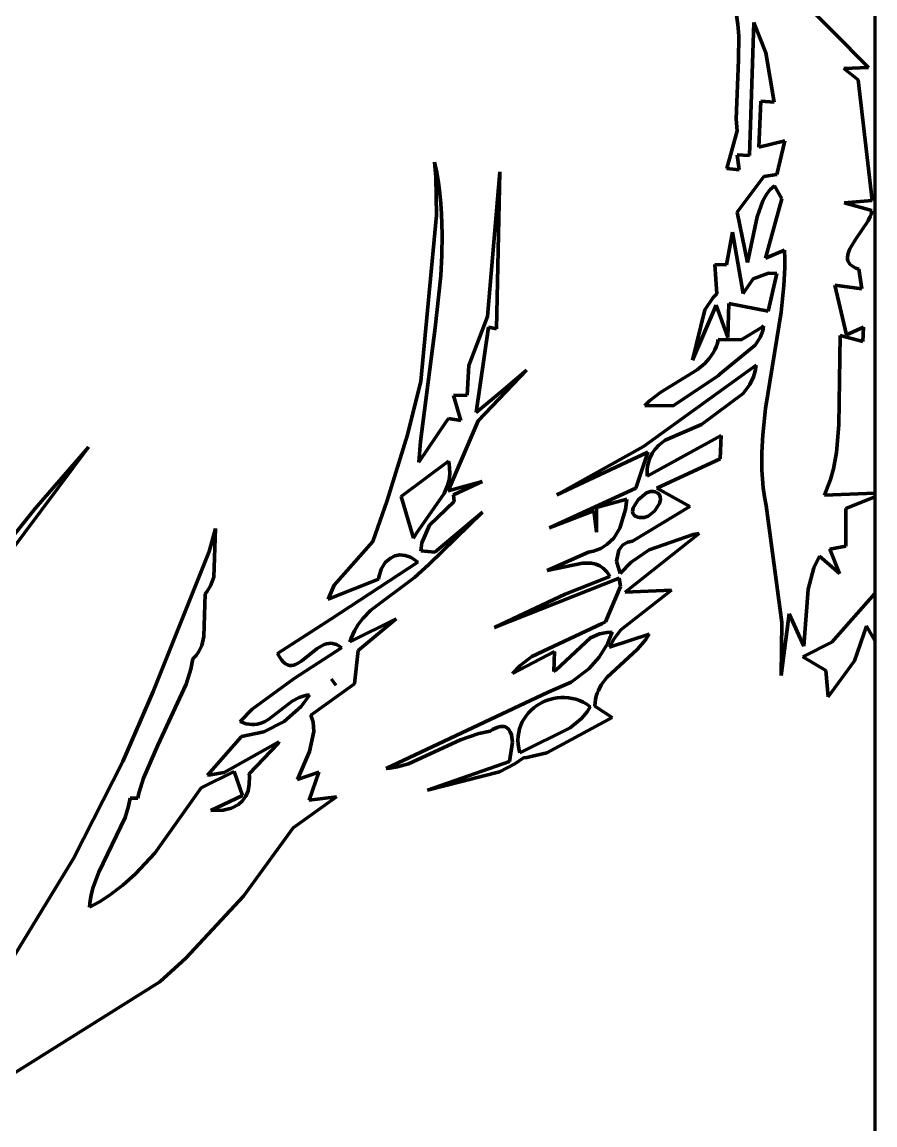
# Model space of a CAD drawing. Header units: millimetres. Extents: x 0 to 11, y 0 to 14.1.
# Drawn here: x 9.872 to 10.958, y 5.494 to 6.899 of the extents above; entities that cross this region are included whole.
import ezdxf

# ---------------------------------------------------------------- set-up
doc = ezdxf.new("R2010")
doc.units = ezdxf.units.MM
doc.layers.add('color#010101ff', color=7, linetype='CONTINUOUS', lineweight=100)
doc.layers.add('color#fefefeff', color=7, linetype='CONTINUOUS', lineweight=100)

msp = doc.modelspace()

# ---------------------------------------------------------------- linework, layer by layer
at = {"layer": 'color#010101ff'}
for p, q in [((10.8478, 6.9446), (10.9502, 6.8412)), ((10.7837, 6.8962), (10.7816, 6.9108)), ((10.7847, 6.8814), (10.7837, 6.8962)), ((10.8041, 6.8987), (10.7985, 6.7291)), ((10.8195, 6.8598), (10.8041, 6.8987)), ((10.7845, 6.851), (10.7847, 6.8814)), ((10.83, 6.7969), (10.8195, 6.8598)), ((10.7817, 6.7752), (10.7845, 6.851)), ((10.9502, 6.8412), (10.9186, 6.8399)), ((10.9186, 6.8399), (10.937, 6.8256)), ((10.937, 6.8256), (10.955, 6.6717)), ((10.8103, 6.7398), (10.8128, 6.7984)), ((10.8128, 6.7984), (10.83, 6.7969)), ((10.7826, 6.7606), (10.7817, 6.7752)), ((10.7697, 6.7124), (10.7826, 6.7606)), ((10.8435, 6.7479), (10.8103, 6.7398)), ((10.8333, 6.7048), (10.8435, 6.7479)), ((10.3972, 6.7207), (10.3999, 6.7075)), ((10.3987, 6.7013), (10.3972, 6.7207)), ((10.7985, 6.7291), (10.7828, 6.7298)), ((10.7828, 6.7298), (10.7852, 6.711)), ((10.3999, 6.7075), (10.4021, 6.6943)), ((10.4647, 6.524), (10.4802, 6.7083)), ((10.4802, 6.7083), (10.4759, 6.5081)), ((10.7852, 6.711), (10.7697, 6.7124)), ((10.8167, 6.7023), (10.8333, 6.7048)), ((10.3997, 6.653), (10.3987, 6.7013)), ((10.4021, 6.6943), (10.4038, 6.6812)), ((10.7828, 6.657), (10.8167, 6.7023)), ((10.8302, 6.6903), (10.8249, 6.6857)), ((10.8397, 6.6738), (10.8302, 6.6903)), ((10.4038, 6.6812), (10.4051, 6.668)), ((10.8206, 6.6804), (10.8153, 6.6715)), ((10.8249, 6.6857), (10.8206, 6.6804)), ((10.4051, 6.668), (10.4061, 6.6548)), ((10.8153, 6.6715), (10.8083, 6.6509)), ((10.8187, 6.5982), (10.8397, 6.6738)), ((10.955, 6.6717), (10.9191, 6.669)), ((10.9191, 6.669), (10.9544, 6.659)), ((10.3795, 6.4415), (10.3997, 6.653)), ((10.4061, 6.6548), (10.4066, 6.6417)), ((10.7959, 6.5927), (10.7828, 6.657)), ((10.8083, 6.6509), (10.7959, 6.5927)), ((10.9524, 6.6514), (10.9496, 6.6459)), ((10.9534, 6.654), (10.9524, 6.6514)), ((10.9541, 6.6566), (10.9534, 6.654)), ((10.9544, 6.659), (10.9541, 6.6566)), ((10.4066, 6.6417), (10.4069, 6.6285)), ((10.9496, 6.6459), (10.9335, 6.622)), ((10.4069, 6.6285), (10.4064, 6.6021)), ((10.7691, 6.5898), (10.7768, 6.6315)), ((10.7768, 6.6315), (10.7903, 6.5531)), ((10.9335, 6.622), (10.9265, 6.6102)), ((10.8432, 6.6085), (10.8187, 6.5982)), ((10.8435, 6.5972), (10.8432, 6.6085)), ((10.9265, 6.6102), (10.9242, 6.6047)), ((10.4064, 6.6021), (10.405, 6.5757)), ((10.8434, 6.5859), (10.8435, 6.5972)), ((10.9236, 6.6021), (10.9233, 6.5996)), ((10.9233, 6.5996), (10.9234, 6.5972)), ((10.9234, 6.5972), (10.9239, 6.5949)), ((10.9242, 6.6047), (10.9236, 6.6021)), ((10.9239, 6.5949), (10.9249, 6.5927)), ((10.9249, 6.5927), (10.9263, 6.5907)), ((10.7568, 6.5527), (10.7545, 6.5901)), ((10.7545, 6.5901), (10.7691, 6.5898)), ((10.803, 6.5718), (10.8229, 6.5791)), ((10.8334, 6.5788), (10.8224, 6.5309)), ((10.8229, 6.5791), (10.8334, 6.5788)), ((10.8423, 6.5633), (10.8434, 6.5859)), ((10.9263, 6.5907), (10.9283, 6.5888)), ((10.9283, 6.5888), (10.9309, 6.5871)), ((10.9309, 6.5871), (10.9341, 6.5856)), ((10.9341, 6.5856), (10.9379, 6.5843)), ((10.9379, 6.5843), (10.9416, 6.5593)), ((10.405, 6.5757), (10.3979, 6.5097)), ((10.7903, 6.5531), (10.803, 6.5718)), ((10.8388, 6.5296), (10.8423, 6.5633)), ((10.9416, 6.5593), (10.9071, 6.5638)), ((10.9071, 6.5638), (10.922, 6.5008)), ((10.7522, 6.5481), (10.7568, 6.5527)), ((10.7561, 6.5386), (10.726, 6.4683)), ((10.7414, 6.5326), (10.7522, 6.5481)), ((10.771, 6.4972), (10.7561, 6.5386)), ((10.772, 6.5404), (10.771, 6.4972)), ((10.8224, 6.5309), (10.772, 6.5404)), ((10.4407, 6.4614), (10.4647, 6.524)), ((10.726, 6.4683), (10.7414, 6.5326)), ((10.8189, 6.4066), (10.8388, 6.5296)), ((10.3979, 6.5097), (10.3791, 6.3647)), ((10.466, 6.5104), (10.4503, 6.4016)), ((10.4759, 6.5081), (10.466, 6.5104)), ((10.788, 6.4942), (10.8147, 6.5104)), ((10.8147, 6.5104), (10.8165, 6.5122)), ((10.8165, 6.5122), (10.8153, 6.5058)), ((10.922, 6.5008), (10.9438, 6.5105)), ((10.9438, 6.5105), (10.943, 6.4922)), ((10.7575, 6.4898), (10.7587, 6.4945)), ((10.7587, 6.4945), (10.788, 6.4942)), ((10.812, 6.4972), (10.8055, 6.4873)), ((10.8153, 6.5058), (10.812, 6.4972)), ((10.9141, 6.4998), (10.9123, 6.386)), ((10.943, 6.4922), (10.9141, 6.4998)), ((10.7521, 6.4775), (10.7542, 6.4814)), ((10.7542, 6.4814), (10.756, 6.4855)), ((10.756, 6.4855), (10.7575, 6.4898)), ((10.8055, 6.4873), (10.761, 6.4509)), ((10.7415, 6.4641), (10.7472, 6.4704)), ((10.7472, 6.4704), (10.7498, 6.4739)), ((10.7498, 6.4739), (10.7521, 6.4775)), ((10.4387, 6.4238), (10.4407, 6.4614)), ((10.5143, 6.4554), (10.4529, 6.3912)), ((10.4854, 6.4309), (10.5143, 6.4554)), ((10.6633, 6.3581), (10.8069, 6.4619)), ((10.6854, 6.4277), (10.7316, 6.4558)), ((10.7316, 6.4558), (10.7415, 6.4641)), ((10.761, 6.4509), (10.7588, 6.4488)), ((10.8056, 6.4543), (10.8035, 6.4472)), ((10.8069, 6.4619), (10.8056, 6.4543)), ((10.3625, 6.3731), (10.3795, 6.4415)), ((10.7588, 6.4488), (10.7012, 6.4101)), ((10.7988, 6.4375), (10.7903, 6.426)), ((10.8035, 6.4472), (10.7988, 6.4375)), ((10.4211, 6.4231), (10.4387, 6.4238)), ((10.4305, 6.3915), (10.4211, 6.4231)), ((10.4503, 6.4016), (10.4854, 6.4309)), ((10.6712, 6.4167), (10.6854, 6.4277)), ((10.7903, 6.426), (10.7375, 6.3862)), ((10.6649, 6.4104), (10.6712, 6.4167)), ((10.7012, 6.4101), (10.6649, 6.4104)), ((10.8153, 6.3731), (10.8189, 6.4066)), ((10.3772, 6.3385), (10.4116, 6.3894)), ((10.4116, 6.3894), (10.4148, 6.3941)), ((10.4529, 6.3912), (10.4147, 6.302)), ((10.4148, 6.3941), (10.4305, 6.3915)), ((10.7375, 6.3862), (10.6911, 6.3663)), ((10.9123, 6.386), (10.9094, 6.3508)), ((10.3369, 6.2897), (10.3625, 6.3731)), ((10.6681, 6.3205), (10.7622, 6.3724)), ((10.6911, 6.3663), (10.683, 6.36)), ((10.7622, 6.3724), (10.7609, 6.3425)), ((10.8142, 6.3506), (10.8153, 6.3731)), ((9.9563, 6.3574), (9.6963, 6.0099)), ((9.8883, 6.2791), (9.9563, 6.3574)), ((10.3791, 6.3647), (10.3772, 6.3385)), ((10.5529, 6.2966), (10.6633, 6.3581)), ((10.6784, 6.3551), (10.6744, 6.3496)), ((10.683, 6.36), (10.6784, 6.3551)), ((10.4149, 6.3398), (10.3544, 6.2944)), ((10.4158, 6.3356), (10.4149, 6.3398)), ((10.6688, 6.3509), (10.5529, 6.2966)), ((10.6537, 6.3052), (10.6688, 6.3509)), ((10.6713, 6.3434), (10.6692, 6.3366)), ((10.6744, 6.3496), (10.6713, 6.3434)), ((10.7609, 6.3425), (10.6804, 6.3052)), ((10.8141, 6.3394), (10.8142, 6.3506)), ((10.8144, 6.3281), (10.8141, 6.3394)), ((10.9094, 6.3508), (10.9055, 6.33)), ((10.4163, 6.3315), (10.4158, 6.3356)), ((10.4165, 6.3235), (10.4163, 6.3315)), ((10.6681, 6.3289), (10.668, 6.3248)), ((10.668, 6.3248), (10.6681, 6.3205)), ((10.6685, 6.3329), (10.6681, 6.3289)), ((10.6692, 6.3366), (10.6685, 6.3329)), ((10.815, 6.3169), (10.8144, 6.3281)), ((10.9055, 6.33), (10.9017, 6.3164)), ((10.4137, 6.3088), (10.4156, 6.316)), ((10.4147, 6.302), (10.458, 6.3139)), ((10.4156, 6.316), (10.4165, 6.3235)), ((10.458, 6.3139), (10.4215, 6.2966)), ((10.8161, 6.3056), (10.815, 6.3169)), ((10.9017, 6.3164), (10.8968, 6.303)), ((10.3741, 6.2479), (10.4094, 6.2985)), ((10.4094, 6.2985), (10.4137, 6.3088)), ((10.4215, 6.2966), (10.422, 6.2884)), ((10.5435, 6.2546), (10.6537, 6.3052)), ((10.6674, 6.2991), (10.6564, 6.2902)), ((10.6722, 6.3008), (10.6674, 6.2991)), ((10.6736, 6.301), (10.6722, 6.3008)), ((10.6761, 6.3008), (10.6736, 6.301)), ((10.6782, 6.3004), (10.6761, 6.3008)), ((10.68, 6.2997), (10.6782, 6.3004)), ((10.6815, 6.2989), (10.68, 6.2997)), ((10.6804, 6.3052), (10.7224, 6.2817)), ((10.6837, 6.2967), (10.6815, 6.2989)), ((10.6848, 6.294), (10.6837, 6.2967)), ((10.8176, 6.2943), (10.8161, 6.3056)), ((10.8968, 6.303), (10.8939, 6.2964)), ((10.8939, 6.2964), (10.9583, 6.2987)), ((10.9583, 6.2987), (10.9583, 6.2943)), ((10.3186, 6.2374), (10.3369, 6.2897)), ((10.3544, 6.2944), (10.3703, 6.2414)), ((10.422, 6.2884), (10.3905, 6.2579)), ((10.642, 6.2911), (10.6034, 6.2807)), ((10.6406, 6.2782), (10.642, 6.2911)), ((10.6564, 6.2902), (10.6502, 6.2802)), ((10.6774, 6.2757), (10.6839, 6.2858)), ((10.6839, 6.2858), (10.6851, 6.2909)), ((10.6851, 6.2909), (10.6848, 6.294)), ((10.8196, 6.283), (10.8176, 6.2943)), ((10.8395, 6.1341), (10.8196, 6.283)), ((10.9583, 6.2943), (10.9214, 6.2794)), ((9.7097, 6.0587), (9.8883, 6.2791)), ((10.4581, 6.2746), (10.3898, 6.2078)), ((10.3973, 6.2237), (10.4581, 6.2746)), ((10.6002, 6.2762), (10.5435, 6.2546)), ((10.6035, 6.2492), (10.6002, 6.2762)), ((10.6034, 6.2807), (10.6035, 6.2492)), ((10.6333, 6.2542), (10.6406, 6.2782)), ((10.7224, 6.2817), (10.6494, 6.2377)), ((10.6502, 6.2802), (10.6494, 6.2756)), ((10.6494, 6.2756), (10.6499, 6.2728)), ((10.6499, 6.2728), (10.6515, 6.2706)), ((10.6515, 6.2706), (10.6527, 6.2696)), ((10.6527, 6.2696), (10.6542, 6.2689)), ((10.6542, 6.2689), (10.6561, 6.2683)), ((10.6561, 6.2683), (10.6582, 6.2679)), ((10.6582, 6.2679), (10.6608, 6.2677)), ((10.6608, 6.2677), (10.6642, 6.2677)), ((10.6642, 6.2677), (10.6694, 6.2695)), ((10.6694, 6.2695), (10.6774, 6.2757)), ((10.9214, 6.2794), (10.9213, 6.2313)), ((10.11, 6.2243), (10.118, 6.2539)), ((10.118, 6.2539), (10.116, 6.1916)), ((10.3905, 6.2579), (10.3808, 6.2356)), ((10.6254, 6.2415), (10.6333, 6.2542)), ((10.3703, 6.2414), (10.3741, 6.2479)), ((10.6168, 6.2333), (10.6254, 6.2415)), ((10.7344, 6.2476), (10.6401, 6.1729)), ((10.6705, 6.2267), (10.7266, 6.2462)), ((10.7266, 6.2462), (10.7344, 6.2476)), ((10.2694, 6.1818), (10.3186, 6.2374)), ((10.3808, 6.2356), (10.3795, 6.2252)), ((10.5999, 6.225), (10.609, 6.2284)), ((10.609, 6.2284), (10.6168, 6.2333)), ((10.6318, 6.2264), (10.6292, 6.2124)), ((10.637, 6.2331), (10.6318, 6.2264)), ((10.6433, 6.2366), (10.637, 6.2331)), ((10.6494, 6.2377), (10.6433, 6.2366)), ((10.6478, 6.211), (10.6705, 6.2267)), ((10.9213, 6.2313), (10.901, 6.2274)), ((10.901, 6.2274), (10.9133, 6.1966)), ((10.0385, 6.0463), (10.11, 6.2243)), ((10.3409, 6.2162), (10.3343, 6.2103)), ((10.3466, 6.2189), (10.3409, 6.2162)), ((10.3529, 6.2201), (10.3466, 6.2189)), ((10.3596, 6.2195), (10.3529, 6.2201)), ((10.3665, 6.2171), (10.3596, 6.2195)), ((10.3713, 6.2144), (10.3665, 6.2171)), ((10.376, 6.2108), (10.3713, 6.2144)), ((10.3795, 6.2252), (10.3973, 6.2237)), ((10.5408, 6.2001), (10.5932, 6.2235)), ((10.5932, 6.2235), (10.5999, 6.225)), ((10.6292, 6.2124), (10.6338, 6.1966)), ((10.8875, 6.2184), (10.8803, 6.2035)), ((10.9133, 6.1966), (10.8875, 6.2184)), ((10.2648, 6.1382), (10.376, 6.2108)), ((10.3293, 6.2021), (10.3261, 6.192)), ((10.3343, 6.2103), (10.3293, 6.2021)), ((10.3898, 6.2078), (10.3715, 6.1915)), ((10.5856, 6.2095), (10.5408, 6.2001)), ((10.5972, 6.2095), (10.5856, 6.2095)), ((10.6027, 6.2083), (10.5972, 6.2095)), ((10.6078, 6.2061), (10.6027, 6.2083)), ((10.6125, 6.2029), (10.6078, 6.2061)), ((10.6147, 6.2008), (10.6125, 6.2029)), ((10.6167, 6.1984), (10.6147, 6.2008)), ((10.6187, 6.1957), (10.6167, 6.1984)), ((10.6338, 6.1966), (10.6478, 6.211)), ((10.8803, 6.2035), (10.8732, 6.1764)), ((10.116, 6.1916), (10.1117, 6.1807)), ((10.3256, 6.1891), (10.2617, 6.1638)), ((10.3715, 6.1915), (10.3159, 6.1498)), ((10.3261, 6.192), (10.3256, 6.1891)), ((10.6323, 6.1904), (10.4735, 6.1277)), ((10.5636, 6.17), (10.6205, 6.1926)), ((10.6205, 6.1926), (10.6187, 6.1957)), ((10.6339, 6.1799), (10.6323, 6.1904)), ((10.1048, 6.1705), (10.103, 6.1162)), ((10.1068, 6.173), (10.1048, 6.1705)), ((10.1117, 6.1807), (10.1068, 6.173)), ((10.2617, 6.1638), (10.2694, 6.1818)), ((10.4735, 6.1277), (10.5636, 6.17)), ((10.6148, 6.1349), (10.6339, 6.1799)), ((10.6991, 6.1753), (10.6345, 6.1248)), ((10.6401, 6.1729), (10.6991, 6.1753)), ((10.8732, 6.1764), (10.8679, 6.1037)), ((10.9035, 6.1088), (10.9583, 6.1708)), ((10.9583, 6.1708), (10.9583, 6.1113)), ((10.3159, 6.1498), (10.3059, 6.1393)), ((10.849, 6.145), (10.8387, 6.0664)), ((10.8679, 6.1037), (10.849, 6.145)), ((10.1972, 6.0947), (10.2648, 6.1382)), ((10.2893, 6.1094), (10.3483, 6.1387)), ((10.3, 6.1317), (10.295, 6.1233)), ((10.3483, 6.1387), (10.2997, 6.0982)), ((10.3059, 6.1393), (10.3, 6.1317)), ((10.521, 6.0908), (10.6106, 6.1329)), ((10.6106, 6.1329), (10.6148, 6.1349)), ((10.8387, 6.0664), (10.8395, 6.1341)), ((10.9474, 6.1293), (10.9323, 6.0853)), ((10.9583, 6.1113), (10.9474, 6.1293)), ((10.103, 6.1162), (10.1004, 6.1048)), ((10.2909, 6.1142), (10.2893, 6.1094)), ((10.2929, 6.1189), (10.2909, 6.1142)), ((10.295, 6.1233), (10.2929, 6.1189)), ((10.5959, 6.1143), (10.5515, 6.0734)), ((10.6072, 6.1194), (10.5959, 6.1143)), ((10.6166, 6.1215), (10.6072, 6.1194)), ((10.6234, 6.1218), (10.6166, 6.1215)), ((10.6175, 6.1067), (10.6234, 6.1218)), ((10.62, 6.1026), (10.6706, 6.1192)), ((10.6345, 6.1248), (10.6255, 6.1128)), ((10.6706, 6.1192), (10.6663, 6.1124)), ((10.1004, 6.1048), (10.0968, 6.0969)), ((10.2183, 6.0625), (10.2785, 6.1016)), ((10.2475, 6.1008), (10.2279, 6.085)), ((10.2534, 6.1044), (10.2475, 6.1008)), ((10.2564, 6.1058), (10.2534, 6.1044)), ((10.2594, 6.1068), (10.2564, 6.1058)), ((10.2625, 6.1074), (10.2594, 6.1068)), ((10.2656, 6.1075), (10.2625, 6.1074)), ((10.2688, 6.107), (10.2656, 6.1075)), ((10.272, 6.1059), (10.2688, 6.107)), ((10.2752, 6.1041), (10.272, 6.1059)), ((10.2785, 6.1016), (10.2752, 6.1041)), ((10.6071, 6.0897), (10.6175, 6.1067)), ((10.6557, 6.1001), (10.6165, 6.0639)), ((10.6255, 6.1128), (10.62, 6.1026)), ((10.6663, 6.1124), (10.6557, 6.1001)), ((10.8663, 6.0901), (10.9035, 6.1088)), ((10.0891, 6.0877), (10.0864, 6.0746)), ((10.0934, 6.0921), (10.0891, 6.0877)), ((10.0968, 6.0969), (10.0934, 6.0921)), ((10.1996, 6.0902), (10.1972, 6.0947)), ((10.2021, 6.0865), (10.1996, 6.0902)), ((10.2046, 6.0836), (10.2021, 6.0865)), ((10.2997, 6.0982), (10.2951, 6.0561)), ((10.55, 6.0973), (10.4965, 6.0691)), ((10.5064, 6.0792), (10.521, 6.0908)), ((10.5492, 6.0714), (10.55, 6.0973)), ((10.5937, 6.0749), (10.6071, 6.0897)), ((10.8959, 6.0729), (10.8663, 6.0901)), ((10.9323, 6.0853), (10.8987, 6.0393)), ((10.0864, 6.0746), (10.0807, 6.0556)), ((10.2071, 6.0815), (10.2046, 6.0836)), ((10.2096, 6.0801), (10.2071, 6.0815)), ((10.2122, 6.0794), (10.2096, 6.0801)), ((10.2147, 6.0792), (10.2122, 6.0794)), ((10.2173, 6.0796), (10.2147, 6.0792)), ((10.2199, 6.0804), (10.2173, 6.0796)), ((10.2226, 6.0816), (10.2199, 6.0804)), ((10.2279, 6.085), (10.2226, 6.0816)), ((10.4965, 6.0691), (10.5064, 6.0792)), ((10.5515, 6.0734), (10.5492, 6.0714)), ((10.5711, 6.0582), (10.5937, 6.0749)), ((10.8987, 6.0393), (10.8959, 6.0729)), ((10.1649, 6.0238), (10.2183, 6.0625)), ((10.2659, 6.0619), (10.269, 6.0574)), ((10.2713, 6.0542), (10.2659, 6.0619)), ((10.269, 6.0574), (10.2713, 6.0542)), ((10.5418, 6.0453), (10.5711, 6.0582)), ((10.6165, 6.0639), (10.6096, 6.0545)), ((10.0001, 5.9571), (10.0385, 6.0463)), ((10.0807, 6.0556), (10.0446, 5.9777)), ((10.2951, 6.0561), (10.2396, 6.0161)), ((10.3353, 5.9479), (10.5418, 6.0453)), ((10.6045, 6.0439), (10.6033, 6.0401)), ((10.606, 6.0476), (10.6045, 6.0439)), ((10.6096, 6.0545), (10.606, 6.0476)), ((10.2155, 6.0338), (10.186, 6.0107)), ((10.2245, 6.0386), (10.2155, 6.0338)), ((10.231, 6.0407), (10.2245, 6.0386)), ((10.227, 6.027), (10.238, 6.0416)), ((10.2344, 6.0413), (10.231, 6.0407)), ((10.238, 6.0416), (10.2344, 6.0413)), ((10.5313, 6.0306), (10.5273, 6.0281)), ((10.5354, 6.0328), (10.5313, 6.0306)), ((10.5397, 6.0346), (10.5354, 6.0328)), ((10.5442, 6.0361), (10.5397, 6.0346)), ((10.5487, 6.0373), (10.5442, 6.0361)), ((10.5534, 6.0381), (10.5487, 6.0373)), ((10.5581, 6.0385), (10.5534, 6.0381)), ((10.5629, 6.0386), (10.5581, 6.0385)), ((10.5677, 6.0382), (10.5629, 6.0386)), ((10.5725, 6.0374), (10.5677, 6.0382)), ((10.5772, 6.0362), (10.5725, 6.0374)), ((10.582, 6.0345), (10.5772, 6.0362)), ((10.5866, 6.0324), (10.582, 6.0345)), ((10.5912, 6.0298), (10.5866, 6.0324)), ((10.5956, 6.0267), (10.5912, 6.0298)), ((10.6018, 6.032), (10.6016, 6.0276)), ((10.6024, 6.0361), (10.6018, 6.032)), ((10.6033, 6.0401), (10.6024, 6.0361)), ((10.1495, 6.0078), (10.1649, 6.0238)), ((10.2053, 6.0079), (10.227, 6.027)), ((10.2396, 6.0161), (10.2423, 6.007)), ((10.514, 6.0153), (10.5113, 6.0114)), ((10.5169, 6.0189), (10.514, 6.0153)), ((10.5201, 6.0222), (10.5169, 6.0189)), ((10.5236, 6.0253), (10.5201, 6.0222)), ((10.5273, 6.0281), (10.5236, 6.0253)), ((10.5842, 6.0116), (10.5915, 6.0202)), ((10.5915, 6.0202), (10.5956, 6.0267)), ((10.6016, 6.0276), (10.6235, 6.0131)), ((10.1535, 6.0062), (10.1495, 6.0078)), ((10.1573, 6.0051), (10.1535, 6.0062)), ((10.161, 6.0044), (10.1573, 6.0051)), ((10.1645, 6.0041), (10.161, 6.0044)), ((10.1679, 6.0042), (10.1645, 6.0041)), ((10.1712, 6.0046), (10.1679, 6.0042)), ((10.1743, 6.0053), (10.1712, 6.0046)), ((10.1803, 6.0075), (10.1743, 6.0053)), ((10.1797, 5.9949), (10.2053, 6.0079)), ((10.186, 6.0107), (10.1803, 6.0075)), ((10.2423, 6.007), (10.2433, 5.9953)), ((10.4793, 6.0011), (10.4768, 6.0003)), ((10.4816, 6.0016), (10.4793, 6.0011)), ((10.4838, 6.0017), (10.4816, 6.0016)), ((10.4857, 6.0015), (10.4838, 6.0017)), ((10.4874, 6.001), (10.4857, 6.0015)), ((10.489, 6.0002), (10.4874, 6.001)), ((10.5071, 6.0031), (10.5056, 5.9986)), ((10.509, 6.0074), (10.5071, 6.0031)), ((10.5113, 6.0114), (10.509, 6.0074)), ((10.6235, 6.0131), (10.5402, 5.9678)), ((10.5698, 5.9999), (10.5842, 6.0116)), ((10.1078, 5.9397), (10.1513, 5.9886)), ((10.1513, 5.9886), (10.1797, 5.9949)), ((10.2433, 5.9953), (10.2379, 5.9698)), ((10.4534, 5.9927), (10.4304, 5.9846)), ((10.468, 5.9956), (10.4534, 5.9927)), ((10.4711, 5.9976), (10.468, 5.9956)), ((10.4741, 5.9991), (10.4711, 5.9976)), ((10.4768, 6.0003), (10.4741, 5.9991)), ((10.4916, 5.9979), (10.489, 6.0002)), ((10.4936, 5.9947), (10.4916, 5.9979)), ((10.495, 5.9909), (10.4936, 5.9947)), ((10.4963, 5.9816), (10.495, 5.9909)), ((10.5037, 5.989), (10.5034, 5.984)), ((10.5044, 5.9939), (10.5037, 5.989)), ((10.5056, 5.9986), (10.5044, 5.9939)), ((10.5057, 5.9681), (10.5698, 5.9999)), ((10.0446, 5.9777), (10.0263, 5.9355)), ((10.1986, 5.982), (10.129, 5.943)), ((10.1609, 5.9411), (10.1979, 5.98)), ((10.1979, 5.98), (10.1986, 5.982)), ((10.4304, 5.9846), (10.3641, 5.9539)), ((10.4928, 5.9569), (10.4963, 5.9816)), ((10.5034, 5.984), (10.5037, 5.9789)), ((10.5037, 5.9789), (10.5044, 5.9736)), ((10.5044, 5.9736), (10.5057, 5.9681)), ((10.2379, 5.9698), (10.2227, 5.9342)), ((10.5105, 5.9617), (10.4995, 5.9538)), ((10.5149, 5.9622), (10.5105, 5.9617)), ((10.5402, 5.9678), (10.5149, 5.9622)), ((9.9371, 5.8334), (10.0001, 5.9571)), ((10.3403, 5.9484), (10.3353, 5.9479)), ((10.35, 5.95), (10.3403, 5.9484)), ((10.3641, 5.9539), (10.35, 5.95)), ((10.3883, 5.9202), (10.4928, 5.9569)), ((10.4995, 5.9538), (10.4797, 5.9436)), ((10.0263, 5.9355), (10.0205, 5.9166)), ((10.0998, 5.9232), (10.1419, 5.9442)), ((10.1115, 5.9399), (10.1078, 5.9397)), ((10.129, 5.943), (10.1115, 5.9399)), ((10.1419, 5.9442), (10.1524, 5.9137)), ((10.1612, 5.9377), (10.1609, 5.9411)), ((10.1611, 5.928), (10.1612, 5.9377)), ((10.2227, 5.9342), (10.2498, 5.9433)), ((10.2498, 5.9433), (10.2374, 5.9075)), ((10.4797, 5.9436), (10.3883, 5.9202)), ((10.0205, 5.9166), (10.019, 5.9101)), ((10.0406, 5.8403), (10.0998, 5.9232)), ((10.1567, 5.9126), (10.1596, 5.9197)), ((10.1596, 5.9197), (10.1611, 5.928)), ((10.0091, 5.9104), (10.0073, 5.9002)), ((10.019, 5.9101), (10.0091, 5.9104)), ((10.1524, 5.9137), (10.1121, 5.8946)), ((10.1472, 5.902), (10.1526, 5.9067)), ((10.1526, 5.9067), (10.1567, 5.9126)), ((10.2721, 5.9118), (10.217, 5.8724)), ((10.2374, 5.9075), (10.2721, 5.9118)), ((10.0073, 5.9002), (10.0029, 5.8855)), ((10.1121, 5.8946), (10.1277, 5.895)), ((10.1277, 5.895), (10.1384, 5.8975)), ((10.1384, 5.8975), (10.1472, 5.902)), ((10.0029, 5.8855), (9.9693, 5.8161)), ((10.217, 5.8724), (10.1537, 5.7853)), ((9.8506, 5.691), (9.9371, 5.8334)), ((10.0159, 5.8137), (10.0406, 5.8403)), ((9.9693, 5.8161), (9.9621, 5.7969)), ((9.9998, 5.7993), (10.0159, 5.8137)), ((9.9621, 5.7969), (9.9595, 5.7869)), ((9.9825, 5.7862), (9.9998, 5.7993)), ((9.9573, 5.7712), (9.9702, 5.7783)), ((9.9578, 5.7765), (9.9573, 5.7712)), ((9.9595, 5.7869), (9.9578, 5.7765)), ((9.9702, 5.7783), (9.9825, 5.7862)), ((10.1537, 5.7853), (10.0803, 5.7062)), ((10.0803, 5.7062), (10.047, 5.6761)), ((10.047, 5.6761), (9.7985, 5.5204))]:
    msp.add_line(p, q, dxfattribs=at)
at = {"layer": 'color#fefefeff'}
for p, q in [((10.9583, 8.81), (10.9583, 6.2987)), ((10.9502, 6.8412), (10.8478, 6.9446)), ((10.7816, 6.9108), (10.7837, 6.8962)), ((10.7837, 6.8962), (10.7847, 6.8814)), ((10.7985, 6.7291), (10.8041, 6.8987)), ((10.8041, 6.8987), (10.8195, 6.8598)), ((10.7847, 6.8814), (10.7845, 6.851)), ((10.8195, 6.8598), (10.83, 6.7969)), ((10.7845, 6.851), (10.7817, 6.7752)), ((10.9186, 6.8399), (10.9502, 6.8412)), ((10.937, 6.8256), (10.9186, 6.8399)), ((10.955, 6.6717), (10.937, 6.8256)), ((10.8128, 6.7984), (10.8103, 6.7398)), ((10.83, 6.7969), (10.8128, 6.7984)), ((10.7817, 6.7752), (10.7826, 6.7606)), ((10.7826, 6.7606), (10.7697, 6.7124)), ((10.8103, 6.7398), (10.8435, 6.7479)), ((10.8435, 6.7479), (10.8333, 6.7048)), ((10.3972, 6.7207), (10.3987, 6.7013)), ((10.3999, 6.7075), (10.3972, 6.7207)), ((10.7852, 6.711), (10.7828, 6.7298)), ((10.7828, 6.7298), (10.7985, 6.7291)), ((10.4021, 6.6943), (10.3999, 6.7075)), ((10.4802, 6.7083), (10.4647, 6.524)), ((10.4759, 6.5081), (10.4802, 6.7083)), ((10.7697, 6.7124), (10.7852, 6.711)), ((10.8333, 6.7048), (10.8167, 6.7023)), ((10.3987, 6.7013), (10.3997, 6.653)), ((10.4038, 6.6812), (10.4021, 6.6943)), ((10.8167, 6.7023), (10.7828, 6.657)), ((10.8249, 6.6857), (10.8302, 6.6903)), ((10.8302, 6.6903), (10.8397, 6.6738)), ((10.4051, 6.668), (10.4038, 6.6812)), ((10.8153, 6.6715), (10.8206, 6.6804)), ((10.8206, 6.6804), (10.8249, 6.6857)), ((10.4061, 6.6548), (10.4051, 6.668)), ((10.8083, 6.6509), (10.8153, 6.6715)), ((10.8397, 6.6738), (10.8187, 6.5982)), ((10.9191, 6.669), (10.955, 6.6717)), ((10.9544, 6.659), (10.9191, 6.669)), ((10.3997, 6.653), (10.3795, 6.4415)), ((10.4066, 6.6417), (10.4061, 6.6548)), ((10.7828, 6.657), (10.7959, 6.5927)), ((10.7959, 6.5927), (10.8083, 6.6509)), ((10.9496, 6.6459), (10.9524, 6.6514)), ((10.9524, 6.6514), (10.9534, 6.654)), ((10.9534, 6.654), (10.9541, 6.6566)), ((10.9541, 6.6566), (10.9544, 6.659)), ((10.4069, 6.6285), (10.4066, 6.6417)), ((10.9335, 6.622), (10.9496, 6.6459)), ((10.4064, 6.6021), (10.4069, 6.6285)), ((10.7768, 6.6315), (10.7691, 6.5898)), ((10.7903, 6.5531), (10.7768, 6.6315)), ((10.9265, 6.6102), (10.9335, 6.622)), ((10.8187, 6.5982), (10.8432, 6.6085)), ((10.8432, 6.6085), (10.8435, 6.5972)), ((10.9242, 6.6047), (10.9265, 6.6102)), ((10.405, 6.5757), (10.4064, 6.6021)), ((10.8435, 6.5972), (10.8434, 6.5859)), ((10.9233, 6.5996), (10.9236, 6.6021)), ((10.9234, 6.5972), (10.9233, 6.5996)), ((10.9239, 6.5949), (10.9234, 6.5972)), ((10.9236, 6.6021), (10.9242, 6.6047)), ((10.9249, 6.5927), (10.9239, 6.5949)), ((10.9263, 6.5907), (10.9249, 6.5927)), ((10.7691, 6.5898), (10.7545, 6.5901)), ((10.7545, 6.5901), (10.7568, 6.5527)), ((10.8229, 6.5791), (10.803, 6.5718)), ((10.8224, 6.5309), (10.8334, 6.5788)), ((10.8334, 6.5788), (10.8229, 6.5791)), ((10.8434, 6.5859), (10.8423, 6.5633)), ((10.9283, 6.5888), (10.9263, 6.5907)), ((10.9309, 6.5871), (10.9283, 6.5888)), ((10.9341, 6.5856), (10.9309, 6.5871)), ((10.9379, 6.5843), (10.9341, 6.5856)), ((10.9416, 6.5593), (10.9379, 6.5843)), ((10.3979, 6.5097), (10.405, 6.5757)), ((10.803, 6.5718), (10.7903, 6.5531)), ((10.8423, 6.5633), (10.8388, 6.5296)), ((10.922, 6.5008), (10.9071, 6.5638)), ((10.9071, 6.5638), (10.9416, 6.5593)), ((10.7568, 6.5527), (10.7522, 6.5481)), ((10.726, 6.4683), (10.7561, 6.5386)), ((10.7522, 6.5481), (10.7414, 6.5326)), ((10.7561, 6.5386), (10.771, 6.4972)), ((10.771, 6.4972), (10.772, 6.5404)), ((10.772, 6.5404), (10.8224, 6.5309)), ((10.4647, 6.524), (10.4407, 6.4614)), ((10.7414, 6.5326), (10.726, 6.4683)), ((10.8388, 6.5296), (10.8189, 6.4066)), ((10.3791, 6.3647), (10.3979, 6.5097)), ((10.4503, 6.4016), (10.466, 6.5104)), ((10.466, 6.5104), (10.4759, 6.5081)), ((10.8147, 6.5104), (10.788, 6.4942)), ((10.8165, 6.5122), (10.8147, 6.5104)), ((10.8153, 6.5058), (10.8165, 6.5122)), ((10.9438, 6.5105), (10.922, 6.5008)), ((10.943, 6.4922), (10.9438, 6.5105)), ((10.7587, 6.4945), (10.7575, 6.4898)), ((10.788, 6.4942), (10.7587, 6.4945)), ((10.8055, 6.4873), (10.812, 6.4972)), ((10.812, 6.4972), (10.8153, 6.5058)), ((10.9123, 6.386), (10.9141, 6.4998)), ((10.9141, 6.4998), (10.943, 6.4922)), ((10.7542, 6.4814), (10.7521, 6.4775)), ((10.756, 6.4855), (10.7542, 6.4814)), ((10.7575, 6.4898), (10.756, 6.4855)), ((10.761, 6.4509), (10.8055, 6.4873)), ((10.7472, 6.4704), (10.7415, 6.4641)), ((10.7498, 6.4739), (10.7472, 6.4704)), ((10.7521, 6.4775), (10.7498, 6.4739)), ((10.4407, 6.4614), (10.4387, 6.4238)), ((10.4529, 6.3912), (10.5143, 6.4554)), ((10.5143, 6.4554), (10.4854, 6.4309)), ((10.8069, 6.4619), (10.6633, 6.3581)), ((10.7316, 6.4558), (10.6854, 6.4277)), ((10.7415, 6.4641), (10.7316, 6.4558)), ((10.7588, 6.4488), (10.761, 6.4509)), ((10.8035, 6.4472), (10.8056, 6.4543)), ((10.8056, 6.4543), (10.8069, 6.4619)), ((10.3795, 6.4415), (10.3625, 6.3731)), ((10.7012, 6.4101), (10.7588, 6.4488)), ((10.7903, 6.426), (10.7988, 6.4375)), ((10.7988, 6.4375), (10.8035, 6.4472)), ((10.4387, 6.4238), (10.4211, 6.4231)), ((10.4211, 6.4231), (10.4305, 6.3915)), ((10.4854, 6.4309), (10.4503, 6.4016)), ((10.6854, 6.4277), (10.6712, 6.4167)), ((10.7375, 6.3862), (10.7903, 6.426)), ((10.6712, 6.4167), (10.6649, 6.4104)), ((10.6649, 6.4104), (10.7012, 6.4101)), ((10.8189, 6.4066), (10.8153, 6.3731)), ((10.4116, 6.3894), (10.3772, 6.3385)), ((10.4148, 6.3941), (10.4116, 6.3894)), ((10.4147, 6.302), (10.4529, 6.3912)), ((10.4305, 6.3915), (10.4148, 6.3941)), ((10.6911, 6.3663), (10.7375, 6.3862)), ((10.9094, 6.3508), (10.9123, 6.386)), ((10.3625, 6.3731), (10.3369, 6.2897)), ((10.7622, 6.3724), (10.6681, 6.3205)), ((10.683, 6.36), (10.6911, 6.3663)), ((10.7609, 6.3425), (10.7622, 6.3724)), ((10.8153, 6.3731), (10.8142, 6.3506)), ((9.6963, 6.0099), (9.9563, 6.3574)), ((9.9563, 6.3574), (9.8883, 6.2791)), ((10.3772, 6.3385), (10.3791, 6.3647)), ((10.6633, 6.3581), (10.5529, 6.2966)), ((10.6744, 6.3496), (10.6784, 6.3551)), ((10.6784, 6.3551), (10.683, 6.36)), ((10.3544, 6.2944), (10.4149, 6.3398)), ((10.4149, 6.3398), (10.4158, 6.3356)), ((10.5529, 6.2966), (10.6688, 6.3509)), ((10.6688, 6.3509), (10.6537, 6.3052)), ((10.6692, 6.3366), (10.6713, 6.3434)), ((10.6713, 6.3434), (10.6744, 6.3496)), ((10.6804, 6.3052), (10.7609, 6.3425)), ((10.8142, 6.3506), (10.8141, 6.3394)), ((10.8141, 6.3394), (10.8144, 6.3281)), ((10.9055, 6.33), (10.9094, 6.3508)), ((10.4158, 6.3356), (10.4163, 6.3315)), ((10.4163, 6.3315), (10.4165, 6.3235)), ((10.668, 6.3248), (10.6681, 6.3289)), ((10.6681, 6.3205), (10.668, 6.3248)), ((10.6681, 6.3289), (10.6685, 6.3329)), ((10.6685, 6.3329), (10.6692, 6.3366)), ((10.8144, 6.3281), (10.815, 6.3169)), ((10.9017, 6.3164), (10.9055, 6.33)), ((10.4156, 6.316), (10.4137, 6.3088)), ((10.458, 6.3139), (10.4147, 6.302)), ((10.4165, 6.3235), (10.4156, 6.316)), ((10.4215, 6.2966), (10.458, 6.3139)), ((10.815, 6.3169), (10.8161, 6.3056)), ((10.8968, 6.303), (10.9017, 6.3164)), ((10.4094, 6.2985), (10.3741, 6.2479)), ((10.4137, 6.3088), (10.4094, 6.2985)), ((10.422, 6.2884), (10.4215, 6.2966)), ((10.6537, 6.3052), (10.5435, 6.2546)), ((10.6564, 6.2902), (10.6674, 6.2991)), ((10.6674, 6.2991), (10.6722, 6.3008)), ((10.6722, 6.3008), (10.6736, 6.301)), ((10.6736, 6.301), (10.6761, 6.3008)), ((10.6761, 6.3008), (10.6782, 6.3004)), ((10.6782, 6.3004), (10.68, 6.2997)), ((10.68, 6.2997), (10.6815, 6.2989)), ((10.7224, 6.2817), (10.6804, 6.3052)), ((10.6815, 6.2989), (10.6837, 6.2967)), ((10.6837, 6.2967), (10.6848, 6.294)), ((10.8161, 6.3056), (10.8176, 6.2943)), ((10.8939, 6.2964), (10.8968, 6.303)), ((10.9583, 6.2987), (10.8939, 6.2964)), ((10.3369, 6.2897), (10.3186, 6.2374)), ((10.3703, 6.2414), (10.3544, 6.2944)), ((10.3905, 6.2579), (10.422, 6.2884)), ((10.6034, 6.2807), (10.642, 6.2911)), ((10.642, 6.2911), (10.6406, 6.2782)), ((10.6502, 6.2802), (10.6564, 6.2902)), ((10.6839, 6.2858), (10.6774, 6.2757)), ((10.6851, 6.2909), (10.6839, 6.2858)), ((10.6848, 6.294), (10.6851, 6.2909)), ((10.8176, 6.2943), (10.8196, 6.283)), ((10.8196, 6.283), (10.8395, 6.1341)), ((10.9214, 6.2794), (10.9583, 6.2943)), ((10.9583, 6.2943), (10.9583, 6.1708)), ((9.8883, 6.2791), (9.7097, 6.0587)), ((10.3898, 6.2078), (10.4581, 6.2746)), ((10.4581, 6.2746), (10.3973, 6.2237)), ((10.5435, 6.2546), (10.6002, 6.2762)), ((10.6002, 6.2762), (10.6035, 6.2492)), ((10.6035, 6.2492), (10.6034, 6.2807)), ((10.6406, 6.2782), (10.6333, 6.2542)), ((10.6494, 6.2377), (10.7224, 6.2817)), ((10.6494, 6.2756), (10.6502, 6.2802)), ((10.6499, 6.2728), (10.6494, 6.2756)), ((10.6515, 6.2706), (10.6499, 6.2728)), ((10.6527, 6.2696), (10.6515, 6.2706)), ((10.6542, 6.2689), (10.6527, 6.2696)), ((10.6561, 6.2683), (10.6542, 6.2689)), ((10.6582, 6.2679), (10.6561, 6.2683)), ((10.6608, 6.2677), (10.6582, 6.2679)), ((10.6642, 6.2677), (10.6608, 6.2677)), ((10.6694, 6.2695), (10.6642, 6.2677)), ((10.6774, 6.2757), (10.6694, 6.2695)), ((10.9213, 6.2313), (10.9214, 6.2794)), ((10.118, 6.2539), (10.11, 6.2243)), ((10.116, 6.1916), (10.118, 6.2539)), ((10.3808, 6.2356), (10.3905, 6.2579)), ((10.6333, 6.2542), (10.6254, 6.2415)), ((10.3741, 6.2479), (10.3703, 6.2414)), ((10.6254, 6.2415), (10.6168, 6.2333)), ((10.6401, 6.1729), (10.7344, 6.2476)), ((10.7266, 6.2462), (10.6705, 6.2267)), ((10.7344, 6.2476), (10.7266, 6.2462)), ((10.3186, 6.2374), (10.2694, 6.1818)), ((10.3795, 6.2252), (10.3808, 6.2356)), ((10.609, 6.2284), (10.5999, 6.225)), ((10.6168, 6.2333), (10.609, 6.2284)), ((10.6292, 6.2124), (10.6318, 6.2264)), ((10.6318, 6.2264), (10.637, 6.2331)), ((10.637, 6.2331), (10.6433, 6.2366)), ((10.6433, 6.2366), (10.6494, 6.2377)), ((10.6705, 6.2267), (10.6478, 6.211)), ((10.901, 6.2274), (10.9213, 6.2313)), ((10.9133, 6.1966), (10.901, 6.2274)), ((10.11, 6.2243), (10.0385, 6.0463)), ((10.3343, 6.2103), (10.3409, 6.2162)), ((10.3409, 6.2162), (10.3466, 6.2189)), ((10.3466, 6.2189), (10.3529, 6.2201)), ((10.3529, 6.2201), (10.3596, 6.2195)), ((10.3596, 6.2195), (10.3665, 6.2171)), ((10.3665, 6.2171), (10.3713, 6.2144)), ((10.3713, 6.2144), (10.376, 6.2108)), ((10.3973, 6.2237), (10.3795, 6.2252)), ((10.5932, 6.2235), (10.5408, 6.2001)), ((10.5999, 6.225), (10.5932, 6.2235)), ((10.6338, 6.1966), (10.6292, 6.2124)), ((10.8803, 6.2035), (10.8875, 6.2184)), ((10.8875, 6.2184), (10.9133, 6.1966)), ((10.376, 6.2108), (10.2648, 6.1382)), ((10.3261, 6.192), (10.3293, 6.2021)), ((10.3293, 6.2021), (10.3343, 6.2103)), ((10.3715, 6.1915), (10.3898, 6.2078)), ((10.5408, 6.2001), (10.5856, 6.2095)), ((10.5856, 6.2095), (10.5972, 6.2095)), ((10.5972, 6.2095), (10.6027, 6.2083)), ((10.6027, 6.2083), (10.6078, 6.2061)), ((10.6078, 6.2061), (10.6125, 6.2029)), ((10.6125, 6.2029), (10.6147, 6.2008)), ((10.6147, 6.2008), (10.6167, 6.1984)), ((10.6167, 6.1984), (10.6187, 6.1957)), ((10.6478, 6.211), (10.6338, 6.1966)), ((10.8732, 6.1764), (10.8803, 6.2035)), ((10.1117, 6.1807), (10.116, 6.1916)), ((10.2617, 6.1638), (10.3256, 6.1891)), ((10.3159, 6.1498), (10.3715, 6.1915)), ((10.3256, 6.1891), (10.3261, 6.192)), ((10.4735, 6.1277), (10.6323, 6.1904)), ((10.6205, 6.1926), (10.5636, 6.17)), ((10.6187, 6.1957), (10.6205, 6.1926)), ((10.6323, 6.1904), (10.6339, 6.1799)), ((10.103, 6.1162), (10.1048, 6.1705)), ((10.1048, 6.1705), (10.1068, 6.173)), ((10.1068, 6.173), (10.1117, 6.1807)), ((10.2694, 6.1818), (10.2617, 6.1638)), ((10.5636, 6.17), (10.4735, 6.1277)), ((10.6339, 6.1799), (10.6148, 6.1349)), ((10.6345, 6.1248), (10.6991, 6.1753)), ((10.6991, 6.1753), (10.6401, 6.1729)), ((10.8679, 6.1037), (10.8732, 6.1764)), ((10.9583, 6.1708), (10.9035, 6.1088)), ((10.3059, 6.1393), (10.3159, 6.1498)), ((10.8387, 6.0664), (10.849, 6.145)), ((10.849, 6.145), (10.8679, 6.1037)), ((10.2648, 6.1382), (10.1972, 6.0947)), ((10.3483, 6.1387), (10.2893, 6.1094)), ((10.295, 6.1233), (10.3, 6.1317)), ((10.2997, 6.0982), (10.3483, 6.1387)), ((10.3, 6.1317), (10.3059, 6.1393)), ((10.6106, 6.1329), (10.521, 6.0908)), ((10.6148, 6.1349), (10.6106, 6.1329)), ((10.8395, 6.1341), (10.8387, 6.0664)), ((10.9323, 6.0853), (10.9474, 6.1293)), ((10.9474, 6.1293), (10.9583, 6.1113)), ((10.1004, 6.1048), (10.103, 6.1162)), ((10.2893, 6.1094), (10.2909, 6.1142)), ((10.2909, 6.1142), (10.2929, 6.1189)), ((10.2929, 6.1189), (10.295, 6.1233)), ((10.5515, 6.0734), (10.5959, 6.1143)), ((10.5959, 6.1143), (10.6072, 6.1194)), ((10.6072, 6.1194), (10.6166, 6.1215)), ((10.6166, 6.1215), (10.6234, 6.1218)), ((10.6234, 6.1218), (10.6175, 6.1067)), ((10.6706, 6.1192), (10.62, 6.1026)), ((10.6255, 6.1128), (10.6345, 6.1248)), ((10.6663, 6.1124), (10.6706, 6.1192)), ((10.0968, 6.0969), (10.1004, 6.1048)), ((10.2785, 6.1016), (10.2183, 6.0625)), ((10.2279, 6.085), (10.2475, 6.1008)), ((10.2475, 6.1008), (10.2534, 6.1044)), ((10.2534, 6.1044), (10.2564, 6.1058)), ((10.2564, 6.1058), (10.2594, 6.1068)), ((10.2594, 6.1068), (10.2625, 6.1074)), ((10.2625, 6.1074), (10.2656, 6.1075)), ((10.2656, 6.1075), (10.2688, 6.107)), ((10.2688, 6.107), (10.272, 6.1059)), ((10.272, 6.1059), (10.2752, 6.1041)), ((10.2752, 6.1041), (10.2785, 6.1016)), ((10.6175, 6.1067), (10.6071, 6.0897)), ((10.6165, 6.0639), (10.6557, 6.1001)), ((10.62, 6.1026), (10.6255, 6.1128)), ((10.6557, 6.1001), (10.6663, 6.1124)), ((10.9035, 6.1088), (10.8663, 6.0901)), ((10.9583, 6.1113), (10.9583, 4.8958)), ((10.0864, 6.0746), (10.0891, 6.0877)), ((10.0891, 6.0877), (10.0934, 6.0921)), ((10.0934, 6.0921), (10.0968, 6.0969)), ((10.1972, 6.0947), (10.1996, 6.0902)), ((10.1996, 6.0902), (10.2021, 6.0865)), ((10.2021, 6.0865), (10.2046, 6.0836)), ((10.2951, 6.0561), (10.2997, 6.0982)), ((10.4965, 6.0691), (10.55, 6.0973)), ((10.521, 6.0908), (10.5064, 6.0792)), ((10.55, 6.0973), (10.5492, 6.0714)), ((10.6071, 6.0897), (10.5937, 6.0749)), ((10.8663, 6.0901), (10.8959, 6.0729)), ((10.8987, 6.0393), (10.9323, 6.0853)), ((10.0807, 6.0556), (10.0864, 6.0746)), ((10.2046, 6.0836), (10.2071, 6.0815)), ((10.2071, 6.0815), (10.2096, 6.0801)), ((10.2096, 6.0801), (10.2122, 6.0794)), ((10.2122, 6.0794), (10.2147, 6.0792)), ((10.2147, 6.0792), (10.2173, 6.0796)), ((10.2173, 6.0796), (10.2199, 6.0804)), ((10.2199, 6.0804), (10.2226, 6.0816)), ((10.2226, 6.0816), (10.2279, 6.085)), ((10.5064, 6.0792), (10.4965, 6.0691)), ((10.5492, 6.0714), (10.5515, 6.0734)), ((10.5937, 6.0749), (10.5711, 6.0582)), ((10.8959, 6.0729), (10.8987, 6.0393)), ((10.2183, 6.0625), (10.1649, 6.0238)), ((10.2659, 6.0619), (10.2713, 6.0542)), ((10.269, 6.0574), (10.2659, 6.0619)), ((10.2713, 6.0542), (10.269, 6.0574)), ((10.5711, 6.0582), (10.5418, 6.0453)), ((10.6096, 6.0545), (10.6165, 6.0639)), ((10.0385, 6.0463), (10.0001, 5.9571)), ((10.0446, 5.9777), (10.0807, 6.0556)), ((10.2396, 6.0161), (10.2951, 6.0561)), ((10.5418, 6.0453), (10.3353, 5.9479)), ((10.6033, 6.0401), (10.6045, 6.0439)), ((10.6045, 6.0439), (10.606, 6.0476)), ((10.606, 6.0476), (10.6096, 6.0545)), ((10.186, 6.0107), (10.2155, 6.0338)), ((10.2155, 6.0338), (10.2245, 6.0386)), ((10.2245, 6.0386), (10.231, 6.0407)), ((10.238, 6.0416), (10.227, 6.027)), ((10.231, 6.0407), (10.2344, 6.0413)), ((10.2344, 6.0413), (10.238, 6.0416)), ((10.5273, 6.0281), (10.5313, 6.0306)), ((10.5313, 6.0306), (10.5354, 6.0328)), ((10.5354, 6.0328), (10.5397, 6.0346)), ((10.5397, 6.0346), (10.5442, 6.0361)), ((10.5442, 6.0361), (10.5487, 6.0373)), ((10.5487, 6.0373), (10.5534, 6.0381)), ((10.5534, 6.0381), (10.5581, 6.0385)), ((10.5581, 6.0385), (10.5629, 6.0386)), ((10.5629, 6.0386), (10.5677, 6.0382)), ((10.5677, 6.0382), (10.5725, 6.0374)), ((10.5725, 6.0374), (10.5772, 6.0362)), ((10.5772, 6.0362), (10.582, 6.0345)), ((10.582, 6.0345), (10.5866, 6.0324)), ((10.5866, 6.0324), (10.5912, 6.0298)), ((10.5912, 6.0298), (10.5956, 6.0267)), ((10.6016, 6.0276), (10.6018, 6.032)), ((10.6018, 6.032), (10.6024, 6.0361)), ((10.6024, 6.0361), (10.6033, 6.0401)), ((10.1649, 6.0238), (10.1495, 6.0078)), ((10.227, 6.027), (10.2053, 6.0079)), ((10.2423, 6.007), (10.2396, 6.0161)), ((10.5113, 6.0114), (10.514, 6.0153)), ((10.514, 6.0153), (10.5169, 6.0189)), ((10.5169, 6.0189), (10.5201, 6.0222)), ((10.5201, 6.0222), (10.5236, 6.0253)), ((10.5236, 6.0253), (10.5273, 6.0281)), ((10.5915, 6.0202), (10.5842, 6.0116)), ((10.5956, 6.0267), (10.5915, 6.0202)), ((10.6235, 6.0131), (10.6016, 6.0276)), ((10.1495, 6.0078), (10.1535, 6.0062)), ((10.1535, 6.0062), (10.1573, 6.0051)), ((10.1573, 6.0051), (10.161, 6.0044)), ((10.161, 6.0044), (10.1645, 6.0041)), ((10.1645, 6.0041), (10.1679, 6.0042)), ((10.1679, 6.0042), (10.1712, 6.0046)), ((10.1712, 6.0046), (10.1743, 6.0053)), ((10.1743, 6.0053), (10.1803, 6.0075)), ((10.2053, 6.0079), (10.1797, 5.9949)), ((10.1803, 6.0075), (10.186, 6.0107)), ((10.2433, 5.9953), (10.2423, 6.007)), ((10.4768, 6.0003), (10.4793, 6.0011)), ((10.4793, 6.0011), (10.4816, 6.0016)), ((10.4816, 6.0016), (10.4838, 6.0017)), ((10.4838, 6.0017), (10.4857, 6.0015)), ((10.4857, 6.0015), (10.4874, 6.001)), ((10.4874, 6.001), (10.489, 6.0002)), ((10.5056, 5.9986), (10.5071, 6.0031)), ((10.5071, 6.0031), (10.509, 6.0074)), ((10.509, 6.0074), (10.5113, 6.0114)), ((10.5402, 5.9678), (10.6235, 6.0131)), ((10.5842, 6.0116), (10.5698, 5.9999)), ((10.1513, 5.9886), (10.1078, 5.9397)), ((10.1797, 5.9949), (10.1513, 5.9886)), ((10.2379, 5.9698), (10.2433, 5.9953)), ((10.4304, 5.9846), (10.4534, 5.9927)), ((10.4534, 5.9927), (10.468, 5.9956)), ((10.468, 5.9956), (10.4711, 5.9976)), ((10.4711, 5.9976), (10.4741, 5.9991)), ((10.4741, 5.9991), (10.4768, 6.0003)), ((10.489, 6.0002), (10.4916, 5.9979)), ((10.4916, 5.9979), (10.4936, 5.9947)), ((10.4936, 5.9947), (10.495, 5.9909)), ((10.495, 5.9909), (10.4963, 5.9816)), ((10.5034, 5.984), (10.5037, 5.989)), ((10.5037, 5.989), (10.5044, 5.9939)), ((10.5044, 5.9939), (10.5056, 5.9986)), ((10.5698, 5.9999), (10.5057, 5.9681)), ((10.0263, 5.9355), (10.0446, 5.9777)), ((10.129, 5.943), (10.1986, 5.982)), ((10.1979, 5.98), (10.1609, 5.9411)), ((10.1986, 5.982), (10.1979, 5.98)), ((10.3641, 5.9539), (10.4304, 5.9846)), ((10.4963, 5.9816), (10.4928, 5.9569)), ((10.5037, 5.9789), (10.5034, 5.984)), ((10.5044, 5.9736), (10.5037, 5.9789)), ((10.5057, 5.9681), (10.5044, 5.9736)), ((10.2227, 5.9342), (10.2379, 5.9698)), ((10.4995, 5.9538), (10.5105, 5.9617)), ((10.5105, 5.9617), (10.5149, 5.9622)), ((10.5149, 5.9622), (10.5402, 5.9678)), ((10.0001, 5.9571), (9.9371, 5.8334)), ((10.3353, 5.9479), (10.3403, 5.9484)), ((10.3403, 5.9484), (10.35, 5.95)), ((10.35, 5.95), (10.3641, 5.9539)), ((10.4928, 5.9569), (10.3883, 5.9202)), ((10.4797, 5.9436), (10.4995, 5.9538)), ((10.0205, 5.9166), (10.0263, 5.9355)), ((10.1419, 5.9442), (10.0998, 5.9232)), ((10.1078, 5.9397), (10.1115, 5.9399)), ((10.1115, 5.9399), (10.129, 5.943)), ((10.1524, 5.9137), (10.1419, 5.9442)), ((10.1609, 5.9411), (10.1612, 5.9377)), ((10.1612, 5.9377), (10.1611, 5.928)), ((10.2498, 5.9433), (10.2227, 5.9342)), ((10.2374, 5.9075), (10.2498, 5.9433)), ((10.3883, 5.9202), (10.4797, 5.9436)), ((10.019, 5.9101), (10.0205, 5.9166)), ((10.0998, 5.9232), (10.0406, 5.8403)), ((10.1596, 5.9197), (10.1567, 5.9126)), ((10.1611, 5.928), (10.1596, 5.9197)), ((10.0073, 5.9002), (10.0091, 5.9104)), ((10.0091, 5.9104), (10.019, 5.9101)), ((10.1121, 5.8946), (10.1524, 5.9137)), ((10.1526, 5.9067), (10.1472, 5.902)), ((10.1567, 5.9126), (10.1526, 5.9067)), ((10.217, 5.8724), (10.2721, 5.9118)), ((10.2721, 5.9118), (10.2374, 5.9075)), ((10.0029, 5.8855), (10.0073, 5.9002)), ((10.1277, 5.895), (10.1121, 5.8946)), ((10.1384, 5.8975), (10.1277, 5.895)), ((10.1472, 5.902), (10.1384, 5.8975)), ((9.9693, 5.8161), (10.0029, 5.8855)), ((10.1537, 5.7853), (10.217, 5.8724)), ((9.9371, 5.8334), (9.8506, 5.691)), ((10.0406, 5.8403), (10.0159, 5.8137)), ((9.9621, 5.7969), (9.9693, 5.8161)), ((10.0159, 5.8137), (9.9998, 5.7993)), ((9.9595, 5.7869), (9.9621, 5.7969)), ((9.9998, 5.7993), (9.9825, 5.7862)), ((9.9702, 5.7783), (9.9573, 5.7712)), ((9.9573, 5.7712), (9.9578, 5.7765)), ((9.9578, 5.7765), (9.9595, 5.7869)), ((9.9825, 5.7862), (9.9702, 5.7783)), ((10.0803, 5.7062), (10.1537, 5.7853)), ((10.047, 5.6761), (10.0803, 5.7062)), ((9.7985, 5.5204), (10.047, 5.6761))]:
    msp.add_line(p, q, dxfattribs=at)

doc.saveas('drawing.dxf')
